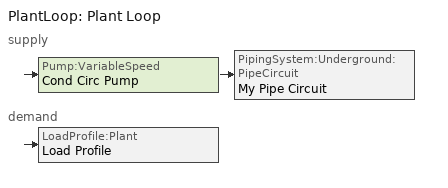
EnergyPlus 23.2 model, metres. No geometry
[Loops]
PlantLoop 'Plant Loop'
 supply: Pump:VariableSpeed 'Cond Circ Pump' > PipingSystem:Underground:PipeCircuit 'My Pipe Circuit'
 demand: LoadProfile:Plant 'Load Profile'
[Building]
Piping System Example: Loads convergence tolerance value=0.05; Maximum number of warmup days=35; Minimum number of warmup days=6; North axis=0; Solar distribution=FullInteriorAndExterior; Temperature convergence tolerance value=0.05; Terrain=Suburbs
[Site:GroundTemperature:Undisturbed:Xing]
Golden-NREL-Temps: 11.3, 26, 5, 962, 2576, 10.9, -0.5, 1.08
[Site:Location]
Denver Centennial CO USA WMO=724666: Elevation=1793; Latitude=39.57; Longitude=-104.85; Time zone=-7
[SizingPeriod:DesignDay] Barometric pressure=81560; Day of month=21; Daylight saving time indicator=No; Humidity condition type=WetBulb; Rain indicator=No; Snow indicator=No; Solar model indicator=ASHRAEClearSky
Name | Daily dry bulb temperature range | Day type | Maximum dry bulb temperature | Month | Sky clearness | Wetbulb or dewpoint at maximum dry bulb | Wind direction | Wind speed
Denver Centennial Ann Clg 1% Condns DB=>MWB | 15.2 | SummerDesignDay | 32 | 7 | 1 | 15.5 | 0 | 4.9
Denver Centennial Ann Htg 99.6% Condns DB | 0 | WinterDesignDay | -18.8 | 12 | 0 | -18.8 | 340 | 3
[LoadProfile:Plant]
Load Profile: Flow rate fraction schedule=FlowFracSchedule; Load schedule=LoadSchedule; Peak flow rate=0.004; Plant loop fluid type=Water
[PipingSystem:Underground:Domain]
My Piping System: Convergence criterion for the outer cartesian domain iteration loop=0.005; Evapotranspiration ground cover parameter=0.408; Maximum iterations in the outer cartesian domain iteration loop=100; Number of pipe circuits entered for this domain=1; Pipe circuit 1=My Pipe Circuit; Soil density=962; Soil moisture content volume fraction=30; Soil moisture content volume fraction at saturation=50; Soil specific heat=2576; Soil thermal conductivity=1.08; This domain includes basement surface interaction=No; Undisturbed ground temperature model=Golden-NREL-Temps; Undisturbed ground temperature model type=Site:GroundTemperature:Undisturbed:Xing; X direction mesh density parameter=2; X direction mesh type=Uniform; Xmax=4; Y direction mesh density parameter=2; Y direction mesh type=Uniform; Ymax=2.5; Z direction mesh density parameter=6; Z direction mesh type=Uniform; Zmax=75
[PipingSystem:Underground:PipeCircuit]
My Pipe Circuit: Convergence criterion for the inner radial iteration loop=0.001; Design flow rate=0.004; Maximum iterations in the inner radial iteration loop=100; Number of pipe segments entered for this pipe circuit=2; Number of soil nodes in the inner radial near pipe mesh region=2; Pipe density=641; Pipe inner diameter=0.016; Pipe outer diameter=0.02667; Pipe segment 1=Segment 1; Pipe segment 2=Segment 2; Pipe specific heat=2405; Pipe thermal conductivity=0.3895; Radial thickness of inner radial near pipe mesh region=0.03
[PipingSystem:Underground:PipeSegment] Y position=1.25
Name | Flow direction | X position
Segment 1 | IncreasingZ | 1.95
Segment 2 | DecreasingZ | 2.05
[PlantEquipmentList]
HX Equipment: My Pipe Circuit, PipingSystem:Underground:PipeCircuit
[PlantEquipmentOperation:Uncontrolled]
Year Round Operation: Equipment list=HX Equipment
[PlantEquipmentOperationSchemes]
Loop Operation: Control scheme 1=Year Round Operation; Control scheme 1 schedule=AlwaysOnSchedule
[PlantLoop]
Plant Loop: Fluid type=UserDefinedFluidType; Load distribution scheme=SequentialLoad; Maximum loop flow rate=0.004; Maximum loop temperature=80; Minimum loop flow rate=0; Minimum loop temperature=-30; Plant equipment operation scheme=Loop Operation; Plant loop volume=Autocalculate; User defined fluid type=PropyleneGlycol70Percent
[Pump:VariableSpeed]
Cond Circ Pump: Design maximum flow rate=0.004; Design minimum flow rate=0; Design power consumption=25; Design pump head=5000; Fraction of motor inefficiencies to fluid stream=0; Motor efficiency=0.87; Pump control type=Intermittent; Coefficient 1 of the part load performance curve=0; Coefficient 2 of the part load performance curve=1; Coefficient 3 of the part load performance curve=0; Coefficient 4 of the part load performance curve=0
[SetpointManager:Scheduled]
Main Loop Setpoint Manager: Control variable=Temperature; Schedule=Main Loop Temp Sch; Setpoint node or nodelist=Main Loop Setpoint Node List
[Schedule:Compact]
AlwaysOnSchedule; FlowFracSchedule: Through: 12/31, For: AllDays, Until: 24:00, 1
LoadSchedule: Through: 04/30, For: AllDays, Until: 24:00, 2000, Through: 09/30, For: AllDays, Until: 24:00, -3000, Through: 12/31, For: AllDays, Until: 24:00, 2000
Main Loop Temp Sch: Through: 12/31, For: AllDays, Until: 24:00, 30
